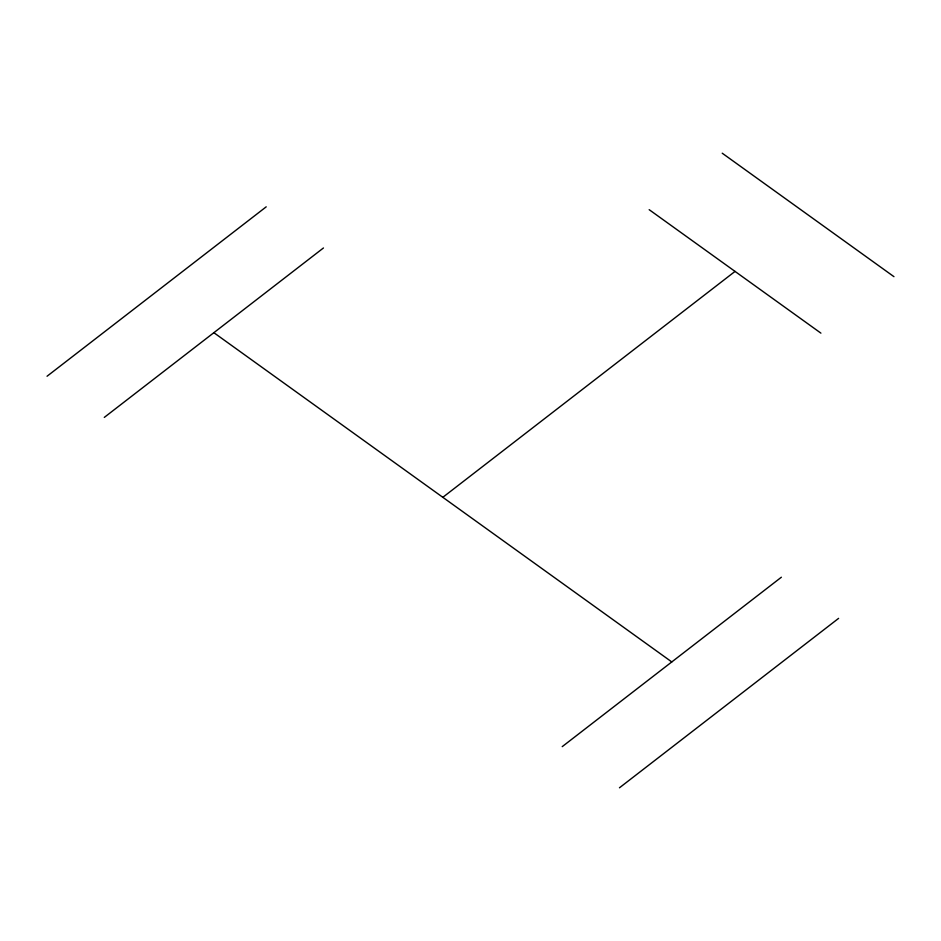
<?xml version="1.0" encoding="UTF-8"?>
<svg xmlns="http://www.w3.org/2000/svg" width="941" height="941" viewBox="0 0 941 941"><rect width="100%" height="100%" fill="white"/><g stroke="black" fill="none" stroke-linecap="round" stroke-linejoin="round"><path stroke-width="1.41" d="M47.05 376.247L266.209 206.832M104.286 417.404L323.445 247.977M442.835 497.307L735.039 271.408M562.224 746.636L781.371 577.221M619.46 787.793L838.607 618.366M722.229 153.207L893.95 276.666M649.172 209.678L820.905 333.138M213.866 332.691L671.792 661.935"/></g></svg>
